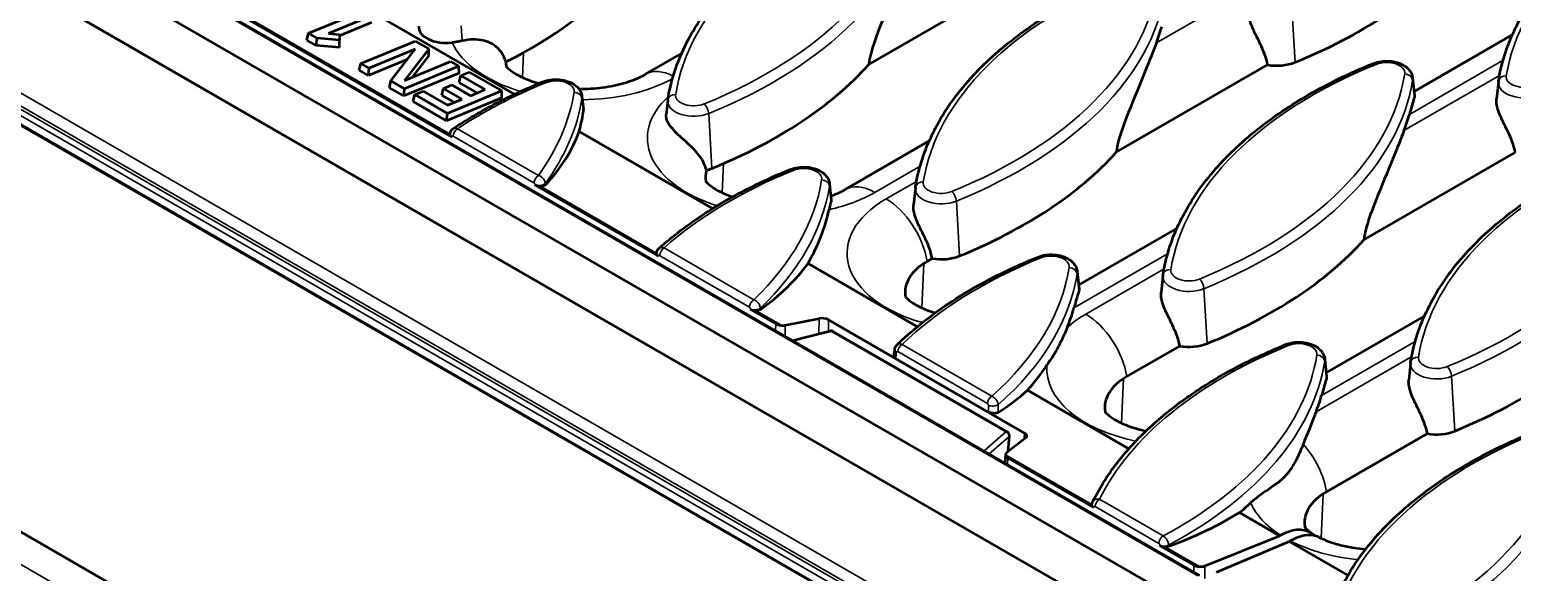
# Model space of a CAD drawing. Header units: millimetres. Extents: x 0 to 4362, y -130 to 2100.
# Drawn here: x 317.4 to 504.9, y 645.5 to 714.2 of the extents above; entities that cross this region are included whole.
import ezdxf

# ---------------------------------------------------------------- set-up
doc = ezdxf.new("R2010")
doc.units = ezdxf.units.MM
doc.header["$LTSCALE"] = 5
doc.layers.add('Sichtbar (ISO)', color=7, linetype='Continuous', lineweight=50)
doc.layers.add('Sichtbar schmal (ISO)', color=7, linetype='Continuous', lineweight=35)

msp = doc.modelspace()

# ---------------------------------------------------------------- linework, layer by layer
at = {"layer": 'Sichtbar (ISO)'}
for p, q in [((465.386, 645.121), (111.832, 849.246)), ((107.693, 846.975), (461.246, 642.851)), ((104.968, 824.054), (458.522, 619.93)), ((308.164, 736.745), (370.784, 700.591)), ((370.549, 700.931), (308.751, 736.61)), ((378.701, 706.022), (344.656, 725.678)), ((423.497, 709.763), (442.637, 720.813)), ((352.66, 713.727), (359.538, 716.564)), ((360.593, 715.955), (355.156, 713.713)), ((360.616, 715.078), (356.554, 713.403)), ((352.437, 712.872), (352.66, 713.727)), ((353.616, 712.191), (352.437, 712.872)), ((353.751, 713.098), (352.66, 713.727)), ((353.616, 712.191), (353.751, 713.098)), ((356.56, 712.859), (353.751, 713.098)), ((355.156, 713.713), (356.552, 713.594)), ((356.547, 711.942), (356.56, 712.859)), ((356.552, 713.594), (356.56, 712.859)), ((359.26, 709.917), (366.138, 712.753)), ((366.138, 712.753), (367.852, 711.764)), ((492.473, 706.348), (504.891, 713.517)), ((356.547, 711.942), (353.616, 712.191)), ((366.127, 711.705), (360.315, 709.308)), ((363.079, 707.712), (366.127, 711.705)), ((367.852, 711.764), (364.803, 707.771)), ((367.852, 710.9), (365.766, 708.168)), ((367.852, 710.9), (367.852, 711.764)), ((395.265, 708.546), (399.835, 711.184)), ((359.037, 709.062), (359.26, 709.917)), ((360.215, 708.381), (359.037, 709.062)), ((360.315, 709.308), (359.26, 709.917)), ((365.14, 710.412), (360.215, 708.381)), ((360.215, 708.381), (360.315, 709.308)), ((371.671, 709.559), (364.793, 706.723)), ((364.803, 707.771), (370.616, 710.168)), ((370.616, 710.168), (371.671, 709.559)), ((371.694, 708.682), (371.671, 709.559)), ((454.812, 698.682), (473.951, 709.732)), ((362.878, 706.844), (363.079, 707.712)), ((364.793, 706.723), (363.079, 707.712)), ((371.694, 708.682), (364.694, 705.796)), ((369.719, 706.765), (370.763, 707.196)), ((370.763, 707.196), (373.12, 705.835)), ((371.706, 707.521), (371.929, 708.376)), ((373.998, 706.197), (371.706, 707.521)), ((371.929, 708.376), (372.973, 708.807)), ((374.993, 706.607), (371.929, 708.376)), ((372.973, 708.807), (377.092, 706.429)), ((492.286, 708.087), (492.528, 705.836)), ((503.14, 707.582), (502.91, 705.437)), ((364.694, 705.796), (362.878, 706.844)), ((364.694, 705.796), (364.793, 706.723)), ((365.872, 705.115), (366.095, 705.971)), ((370.115, 702.666), (365.872, 705.115)), ((366.095, 705.971), (367.14, 706.401)), ((370.214, 703.593), (366.095, 705.971)), ((367.14, 706.401), (370.204, 704.632)), ((369.496, 705.91), (369.719, 706.765)), ((371.082, 704.994), (369.496, 705.91)), ((372.076, 705.404), (369.719, 706.765)), ((377.115, 705.552), (370.115, 702.666)), ((370.204, 704.632), (372.076, 705.404)), ((377.092, 706.429), (370.214, 703.593)), ((373.12, 705.835), (374.993, 706.607)), ((377.115, 705.552), (377.092, 706.429)), ((387.23, 705.755), (387.412, 704.057)), ((398.084, 705.249), (397.89, 703.44)), ((370.115, 702.666), (370.214, 703.593)), ((370.55, 700.947), (370.56, 701.026)), ((403.76, 691.554), (386.875, 701.303)), ((420.519, 693.966), (431.15, 700.103)), ((486.127, 687.601), (505.266, 698.651)), ((381.311, 694.513), (396.901, 685.513)), ((396.666, 685.852), (381.9, 694.377)), ((418.545, 694.674), (418.761, 692.663)), ((429.399, 694.168), (429.169, 692.023)), ((450.046, 681.853), (462.464, 689.022)), ((396.668, 685.867), (396.676, 685.943)), ((429.65, 676.607), (415.823, 684.59)), ((430.891, 684.872), (431.525, 685.238)), ((449.86, 683.593), (450.101, 681.341)), ((460.714, 683.087), (460.483, 680.942)), ((408.549, 678.787), (411.737, 676.947)), ((412.382, 676.779), (409.138, 678.652)), ((412.942, 676.796), (417.213, 677.643)), ((443.201, 663.153), (418.417, 677.462)), ((481.361, 670.772), (493.779, 677.941)), ((413.859, 674.87), (418.648, 676.06)), ((441.042, 663.293), (419.019, 676.008)), ((450.64, 573.041), (276.692, 673.47)), ((456.145, 670.291), (462.84, 674.157)), ((438.653, 665.81), (426.903, 672.594)), ((481.174, 672.511), (481.416, 670.26)), ((492.028, 672.006), (491.798, 669.861)), ((456.403, 661.161), (443.596, 668.555)), ((443.367, 662.543), (440.942, 660.63)), ((441.122, 660.772), (441.29, 662.819)), ((481.399, 655.711), (494.155, 663.075)), ((440.813, 660.416), (440.729, 659.357)), ((451.728, 654.062), (440.815, 660.363)), ((441.105, 659.991), (451.962, 653.723)), ((451.729, 654.076), (451.737, 654.149)), ((475.463, 650.157), (470.399, 653.081)), ((460.326, 648.894), (464.606, 646.423)), ((466.018, 646.332), (475.463, 650.157)), ((476.729, 649.426), (467.425, 645.52)), ((475.463, 650.157), (475.587, 650.229)), ((476.853, 649.498), (476.729, 649.426)), ((484.109, 645.165), (476.729, 649.426)), ((465.251, 646.255), (460.914, 648.759))]:
    msp.add_line(p, q, dxfattribs=at)
for centre, start, end in [((418.769, 675.575), 60, 103.95519), ((440.792, 662.86), 355.30307, 60)]:
    msp.add_arc(centre, 0.5, start, end, dxfattribs=at)
for centre, major_axis, ratio, start_param, end_param in [((440.787, 740.051), (-63.568, 0), 0.5773503, 2.1848933, 2.6638716), ((335.731, 737.718), (-63.568, 0), 0.5773503, 2.2898474, 2.6638716), ((370.056, 714.509), (-3.475, 0), 0.5773503, 6.221282, 8.0755879), ((398.361, 720.455), (63.043, 0), 0.5773503, 6.0631154, 6.1203042), ((387.101, 710.154), (-9.5, 0), 0.5773503, 0.0093114, 0.1129241), ((367.046, 726.637), (-63.568, 0), 0.5773503, 2.1848933, 2.6638716), ((475.111, 711.943), (-4, 0), 0.5773503, 1.2765781, 2.1848933), ((324.619, 707.041), (63.043, 0), 0.5773503, 6.1248903, 6.1926871), ((383.944, 703.933), (3.475, 0), 0.5773503, 6.1926871, 6.3450887), ((429.675, 709.374), (63.043, 0), 0.5773503, 6.0631154, 6.1203042), ((325.173, 711.584), (62.499, -6.804), 0.4904698, 5.9283179, 6.1680368), ((398.361, 715.556), (-63.568, 0), 0.5773503, 2.1848933, 2.6638716), ((412.355, 695.574), (-9.5, 0), 0.5773503, 6.1298818, 6.3961094), ((401.37, 698.529), (-4, 0), 0.5773503, 1.9812733, 2.1848933), ((355.934, 695.96), (63.043, 0), 0.5773503, 5.9654938, 6.1578912), ((429.675, 704.475), (-63.568, 0), 0.5773503, 2.1848933, 2.6638716), ((356.488, 699.504), (62.606, -6.816), 0.4904698, 5.7823889, 6.0076103), ((437.609, 680.993), (-9.5, 0), 0.5773503, 5.4977871, 6.3961094), ((432.685, 687.448), (-4, 0), 0.5773503, 1.2765781, 2.1848933), ((387.249, 684.879), (63.043, 0), 0.5773503, 6.0504227, 6.1203109), ((417.712, 677.174), (-0.998, 0.113), 0.4883364, 3.9838108, 5.2907054), ((412.444, 677.356), (-1, 0), 0.5785655, 0.7858838, 1.5080999), ((412.443, 677.265), (-0.998, 0.113), 0.4883364, 1.5644343, 2.1491128), ((460.99, 693.394), (-63.568, 0), 0.5773503, 2.1848933, 2.6638716), ((9699.168, -5458.999), (-5691.243, 11917.559), 0.6260807, 0.7646987, 0.7647749), ((464, 676.367), (-4, 0), 0.5773503, 1.2765781, 2.1848933), ((387.249, 684.879), (63.043, 0), 0.5773503, 5.8181167, 5.9133303), ((462.863, 666.413), (-9.5, 0), 0.5773503, 5.4977871, 6.3961094), ((387.804, 687.423), (62.713, -6.827), 0.4904698, 5.7435553, 5.8595348), ((418.564, 673.798), (63.043, 0), 0.5773503, 6.0631154, 6.1203042), ((442.501, 662.862), (-0.994, 0.113), 0.4918429, 2.6812105, 3.9881051), ((495.314, 665.286), (-4, 0), 0.5773503, 1.2765781, 2.1848933), ((441.808, 660.311), (-0.994, 0.113), 0.4918429, 5.8228031, 6.4074816), ((441.815, 660.399), (-1.002, 0), 0.5761372, 0.0615695, 0.7837856), ((488.117, 651.833), (-9.5, 0), 0.5773503, 5.4977871, 6.3961094), ((419.12, 675.343), (62.82, -6.839), 0.4904698, 5.5035299, 5.7186676), ((418.564, 673.798), (-63.043, 0), 0.5773503, 2.5360814, 2.5763681), ((465.312, 646.833), (-1, 0), 0.5789338, 0.7867677, 1.5089838), ((465.312, 646.741), (-0.998, 0.113), 0.4877758, 1.5642415, 2.4100827)]:
    msp.add_ellipse(centre, major_axis=major_axis, ratio=ratio, start_param=start_param, end_param=end_param, dxfattribs=at)
for points, knots in [([(503.151, 707.669), (503.49, 709.82), (504.151, 711.949), (506.088, 716.091), (507.364, 718.104), (510.48, 721.956), (512.321, 723.796), (516.508, 727.253), (518.855, 728.871), (523.984, 731.844), (526.767, 733.199), (529.726, 734.403)], [5.58828531, 5.58828531, 5.58828531, 5.58828531, 5.76152555, 5.76152555, 5.9347658, 5.9347658, 6.10800604, 6.10800604, 6.28124629, 6.28124629, 6.45448653, 6.45448653, 6.45448653, 6.45448653]), ([(398.096, 705.336), (398.434, 707.487), (399.095, 709.616), (401.032, 713.758), (402.308, 715.771), (405.424, 719.623), (407.265, 721.463), (411.452, 724.92), (413.799, 726.538), (418.928, 729.511), (421.711, 730.866), (424.67, 732.07)], [5.58828531, 5.58828531, 5.58828531, 5.58828531, 5.76152555, 5.76152555, 5.9347658, 5.9347658, 6.10800604, 6.10800604, 6.28124629, 6.28124629, 6.45448653, 6.45448653, 6.45448653, 6.45448653]), ([(428.569, 723.59), (428.165, 722.549), (427.672, 721.293), (426.459, 718.303), (425.71, 716.532), (424.566, 713.63), (424.024, 712.232), (423.628, 710.604), (423.555, 710.245), (423.507, 709.853), (423.502, 709.808), (423.497, 709.763)], [5.0571531, 5.0571531, 5.0571531, 5.0571531, 5.5983494, 5.5983494, 6.239433, 6.239433, 6.6427143, 6.6427143, 6.7428645, 6.7428645, 6.7559465, 6.7559465, 6.7559465, 6.7559465]), ([(429.41, 694.255), (429.748, 696.406), (430.41, 698.535), (432.347, 702.677), (433.622, 704.69), (436.739, 708.542), (438.58, 710.382), (442.767, 713.839), (445.114, 715.457), (450.243, 718.43), (453.025, 719.785), (455.985, 720.989)], [5.58828531, 5.58828531, 5.58828531, 5.58828531, 5.76152555, 5.76152555, 5.9347658, 5.9347658, 6.10800604, 6.10800604, 6.28124629, 6.28124629, 6.45448653, 6.45448653, 6.45448653, 6.45448653]), ([(473.951, 709.732), (473.874, 710.192), (473.737, 710.661), (473.246, 711.958), (472.807, 712.791), (472.271, 713.902), (472.114, 714.24), (471.847, 714.906), (471.738, 715.236), (471.612, 715.789), (471.576, 716.062), (471.584, 716.387), (471.588, 716.453), (471.595, 716.518)], [2.82851537, 2.82851537, 2.82851537, 2.82851537, 2.9796104, 2.9796104, 3.24690309, 3.24690309, 3.34987153, 3.34987153, 3.45283997, 3.45283997, 3.54324006, 3.54324006, 3.56691242, 3.56691242, 3.56691242, 3.56691242]), ([(372.064, 712.765), (371.903, 712.729), (371.733, 712.695), (371.32, 712.622), (371.074, 712.585), (370.819, 712.551)], [-0.13749433, -0.13749433, -0.13749433, -0.13749433, -0.0781715, -0.0781715, 0, 0, 0, 0]), ([(377.602, 710.103), (377.463, 710.634), (377.235, 711.088), (376.637, 711.849), (376.269, 712.153), (375.181, 712.76), (374.376, 712.945), (373.038, 712.934), (372.556, 712.876), (372.064, 712.765)], [-1.08731074, -1.08731074, -1.08731074, -1.08731074, -0.87788924, -0.87788924, -0.66845422, -0.66845422, -0.32485193, -0.32485193, -0.14289778, -0.14289778, -0.14289778, -0.14289778]), ([(459.883, 712.509), (459.48, 711.468), (458.987, 710.212), (457.774, 707.222), (457.025, 705.451), (455.88, 702.549), (455.339, 701.151), (454.943, 699.523), (454.87, 699.164), (454.822, 698.772), (454.817, 698.727), (454.812, 698.682)], [5.0571531, 5.0571531, 5.0571531, 5.0571531, 5.5983494, 5.5983494, 6.239433, 6.239433, 6.6427143, 6.6427143, 6.7428645, 6.7428645, 6.7559465, 6.7559465, 6.7559465, 6.7559465]), ([(377.612, 709.604), (377.612, 709.604), (377.614, 709.601), (377.642, 709.558), (377.772, 709.385), (378.312, 708.937), (378.681, 708.68), (379.662, 708.151), (380.283, 707.879), (381.25, 707.552), (381.518, 707.469), (381.797, 707.392)], [1.11757545, 1.11757545, 1.11757545, 1.11757545, 1.15137676, 1.15137676, 1.39310439, 1.39310439, 1.60480748, 1.60480748, 1.82679322, 1.82679322, 1.9070691, 1.9070691, 1.9070691, 1.9070691]), ([(460.725, 683.174), (461.063, 685.325), (461.724, 687.454), (463.662, 691.596), (464.937, 693.609), (468.054, 697.461), (469.894, 699.301), (474.082, 702.758), (476.429, 704.376), (481.558, 707.349), (484.34, 708.704), (487.3, 709.908)], [5.58828531, 5.58828531, 5.58828531, 5.58828531, 5.76152555, 5.76152555, 5.9347658, 5.9347658, 6.10800604, 6.10800604, 6.28124629, 6.28124629, 6.45448653, 6.45448653, 6.45448653, 6.45448653]), ([(487.3, 709.908), (487.619, 710.038), (487.961, 710.126), (488.66, 710.226), (489.017, 710.237), (489.719, 710.185), (490.065, 710.121), (490.724, 709.915), (491.038, 709.772), (491.586, 709.396), (491.827, 709.168), (492.143, 708.663), (492.242, 708.411), (492.282, 708.125), (492.284, 708.106), (492.286, 708.087)], [0.1713012, 0.1713012, 0.1713012, 0.1713012, 0.5447081, 0.5447081, 0.9139605, 0.9139605, 1.2818418, 1.2818418, 1.6552499, 1.6552499, 2.0093361, 2.0093361, 2.2758247, 2.2758247, 2.2942911, 2.2942911, 2.2942911, 2.2942911]), ([(370.952, 701.675), (371.62, 702.12), (372.307, 702.556), (373.715, 703.407), (374.437, 703.823), (375.913, 704.633), (376.668, 705.027), (378.209, 705.794), (378.996, 706.166), (380.598, 706.888), (381.414, 707.238), (382.244, 707.576)], [6.21159426, 6.21159426, 6.21159426, 6.21159426, 6.26017271, 6.26017271, 6.30875117, 6.30875117, 6.35732962, 6.35732962, 6.40590807, 6.40590807, 6.45448653, 6.45448653, 6.45448653, 6.45448653]), ([(382.244, 707.576), (382.563, 707.705), (382.905, 707.794), (383.604, 707.893), (383.961, 707.904), (384.663, 707.852), (385.009, 707.788), (385.668, 707.582), (385.982, 707.439), (386.53, 707.064), (386.771, 706.835), (387.087, 706.33), (387.186, 706.078), (387.226, 705.792), (387.228, 705.773), (387.23, 705.755)], [0.1713012, 0.1713012, 0.1713012, 0.1713012, 0.5447081, 0.5447081, 0.9139605, 0.9139605, 1.2818418, 1.2818418, 1.6552499, 1.6552499, 2.0093361, 2.0093361, 2.2758247, 2.2758247, 2.2942911, 2.2942911, 2.2942911, 2.2942911]), ([(386.843, 706.703), (387.841, 706.691), (388.844, 706.749), (390.821, 707.003), (391.789, 707.208), (393.475, 707.706), (394.2, 707.995), (394.959, 708.376), (395.118, 708.461), (395.265, 708.546)], [2.33556739, 2.33556739, 2.33556739, 2.33556739, 2.57486042, 2.57486042, 2.82928876, 2.82928876, 3.07157437, 3.07157437, 3.14159265, 3.14159265, 3.14159265, 3.14159265]), ([(503.14, 707.582), (503.141, 707.588), (503.141, 707.594), (503.143, 707.605), (503.143, 707.611), (503.145, 707.623), (503.146, 707.628), (503.147, 707.64), (503.148, 707.646), (503.15, 707.657), (503.151, 707.663), (503.151, 707.669)], [5.559690499, 5.559690499, 5.559690499, 5.559690499, 5.565409461, 5.565409461, 5.571128423, 5.571128423, 5.576847385, 5.576847385, 5.582566347, 5.582566347, 5.588285309, 5.588285309, 5.588285309, 5.588285309]), ([(398.084, 705.249), (398.085, 705.255), (398.085, 705.261), (398.087, 705.273), (398.087, 705.278), (398.089, 705.29), (398.09, 705.296), (398.091, 705.307), (398.092, 705.313), (398.094, 705.324), (398.095, 705.33), (398.096, 705.336)], [5.559690499, 5.559690499, 5.559690499, 5.559690499, 5.565409461, 5.565409461, 5.571128423, 5.571128423, 5.576847385, 5.576847385, 5.582566347, 5.582566347, 5.588285309, 5.588285309, 5.588285309, 5.588285309]), ([(492.506, 705.653), (492.369, 705.196), (492.204, 704.601), (491.98, 703.809), (491.933, 703.644), (491.884, 703.471)], [1.09829535, 1.09829535, 1.09829535, 1.09829535, 1.45268918, 1.45268918, 1.54121651, 1.54121651, 1.54121651, 1.54121651]), ([(492.527, 705.836), (492.53, 705.817), (492.53, 705.797), (492.527, 705.737), (492.519, 705.696), (492.506, 705.653)], [3.52470314, 3.52470314, 3.52470314, 3.52470314, 3.543240058, 3.543240058, 3.576592277, 3.576592277, 3.576592277, 3.576592277]), ([(505.266, 698.651), (505.189, 699.111), (505.052, 699.579), (504.561, 700.877), (504.121, 701.71), (503.586, 702.821), (503.429, 703.159), (503.162, 703.825), (503.053, 704.155), (502.927, 704.708), (502.891, 704.981), (502.898, 705.306), (502.903, 705.372), (502.91, 705.437)], [2.82851537, 2.82851537, 2.82851537, 2.82851537, 2.9796104, 2.9796104, 3.24690309, 3.24690309, 3.34987153, 3.34987153, 3.45283997, 3.45283997, 3.54324006, 3.54324006, 3.56691242, 3.56691242, 3.56691242, 3.56691242]), ([(402.966, 696.411), (402.789, 697.121), (402.455, 697.733), (401.585, 698.889), (401.043, 699.417), (400.064, 700.31), (399.674, 700.65), (398.98, 701.308), (398.673, 701.627), (398.19, 702.265), (398.021, 702.574), (397.887, 703.071), (397.87, 703.258), (397.89, 703.44)], [-1.11699826, -1.11699826, -1.11699826, -1.11699826, -0.91705981, -0.91705981, -0.70556296, -0.70556296, -0.55743003, -0.55743003, -0.41402459, -0.41402459, -0.274509, -0.274509, -0.18628352, -0.18628352, -0.18628352, -0.18628352]), ([(370.56, 701.026), (370.565, 701.066), (370.572, 701.107), (370.594, 701.193), (370.609, 701.238), (370.648, 701.329), (370.672, 701.375), (370.732, 701.467), (370.767, 701.513), (370.851, 701.599), (370.899, 701.639), (370.952, 701.675)], [0, 0, 0, 0, 0.002622025, 0.002622025, 0.00524405, 0.00524405, 0.007866075, 0.007866075, 0.0104881, 0.0104881, 0.013110125, 0.013110125, 0.013110125, 0.013110125]), ([(491.198, 701.428), (490.795, 700.387), (490.302, 699.131), (489.088, 696.141), (488.34, 694.37), (487.195, 691.468), (486.653, 690.07), (486.258, 688.442), (486.185, 688.083), (486.136, 687.691), (486.131, 687.646), (486.127, 687.601)], [5.0571531, 5.0571531, 5.0571531, 5.0571531, 5.5983494, 5.5983494, 6.239433, 6.239433, 6.6427143, 6.6427143, 6.7428645, 6.7428645, 6.7559465, 6.7559465, 6.7559465, 6.7559465]), ([(370.784, 700.591), (370.71, 700.634), (370.651, 700.685), (370.57, 700.796), (370.549, 700.855), (370.549, 700.921), (370.549, 700.926), (370.549, 700.931)], [0, 0, 0, 0, 0.031400977, 0.031400977, 0.062636773, 0.062636773, 0.065288298, 0.065288298, 0.065288298, 0.065288298]), ([(492.04, 672.093), (492.378, 674.244), (493.039, 676.373), (494.976, 680.515), (496.252, 682.528), (499.368, 686.38), (501.209, 688.22), (505.397, 691.677), (507.743, 693.295), (512.872, 696.268), (515.655, 697.623), (518.614, 698.827)], [5.58828531, 5.58828531, 5.58828531, 5.58828531, 5.76152555, 5.76152555, 5.9347658, 5.9347658, 6.10800604, 6.10800604, 6.28124629, 6.28124629, 6.45448653, 6.45448653, 6.45448653, 6.45448653]), ([(396.971, 686.52), (397.848, 687.304), (398.777, 688.067), (400.729, 689.547), (401.753, 690.265), (403.89, 691.652), (405.003, 692.321), (407.313, 693.606), (408.509, 694.223), (410.979, 695.401), (412.251, 695.962), (413.558, 696.495)], [6.07189106, 6.07189106, 6.07189106, 6.07189106, 6.14841016, 6.14841016, 6.22492925, 6.22492925, 6.30144834, 6.30144834, 6.37796744, 6.37796744, 6.45448653, 6.45448653, 6.45448653, 6.45448653]), ([(413.558, 696.495), (413.878, 696.624), (414.219, 696.713), (414.919, 696.812), (415.275, 696.823), (415.978, 696.771), (416.324, 696.707), (416.983, 696.501), (417.297, 696.358), (417.845, 695.983), (418.085, 695.754), (418.401, 695.249), (418.501, 694.997), (418.54, 694.711), (418.543, 694.692), (418.545, 694.674)], [0.1713012, 0.1713012, 0.1713012, 0.1713012, 0.5447081, 0.5447081, 0.9139605, 0.9139605, 1.2818418, 1.2818418, 1.6552499, 1.6552499, 2.0093361, 2.0093361, 2.2758247, 2.2758247, 2.2942911, 2.2942911, 2.2942911, 2.2942911]), ([(381.9, 694.377), (381.894, 694.377), (381.888, 694.377), (381.779, 694.377), (381.676, 694.388), (381.529, 694.422), (381.482, 694.437), (381.392, 694.471), (381.35, 694.491), (381.311, 694.513)], [0.091670671, 0.091670671, 0.091670671, 0.091670671, 0.093483047, 0.093483047, 0.124618468, 0.124618468, 0.140804686, 0.140804686, 0.157014805, 0.157014805, 0.157014805, 0.157014805]), ([(382.618, 694.553), (382.577, 694.51), (382.519, 694.473), (382.371, 694.414), (382.283, 694.393), (382.096, 694.371), (381.999, 694.37), (381.9, 694.377)], [0, 0, 0, 0, 0.031042961, 0.031042961, 0.062401319, 0.062401319, 0.092047094, 0.092047094, 0.092047094, 0.092047094]), ([(402.866, 695.024), (402.866, 695.024), (402.872, 695.013), (402.938, 694.923), (403.097, 694.735), (403.678, 694.276), (404.074, 694.014), (405.061, 693.507), (405.642, 693.26), (406.298, 693.041)], [1.11757545, 1.11757545, 1.11757545, 1.11757545, 1.18417356, 1.18417356, 1.41630529, 1.41630529, 1.6283037, 1.6283037, 1.83214342, 1.83214342, 1.83214342, 1.83214342]), ([(418.709, 693.144), (418.853, 693.195), (418.993, 693.248), (419.307, 693.373), (419.479, 693.446), (419.805, 693.593), (419.96, 693.667), (420.253, 693.817), (420.39, 693.892), (420.519, 693.966)], [2.91155725, 2.91155725, 2.91155725, 2.91155725, 2.95790758, 2.95790758, 3.01913594, 3.01913594, 3.08036429, 3.08036429, 3.14159265, 3.14159265, 3.14159265, 3.14159265]), ([(429.399, 694.168), (429.399, 694.174), (429.4, 694.18), (429.401, 694.192), (429.402, 694.197), (429.404, 694.209), (429.404, 694.215), (429.406, 694.226), (429.407, 694.232), (429.409, 694.243), (429.409, 694.249), (429.41, 694.255)], [5.559690499, 5.559690499, 5.559690499, 5.559690499, 5.565409461, 5.565409461, 5.571128423, 5.571128423, 5.576847385, 5.576847385, 5.582566347, 5.582566347, 5.588285309, 5.588285309, 5.588285309, 5.588285309]), ([(431.525, 685.238), (431.447, 685.697), (431.31, 686.166), (430.82, 687.463), (430.38, 688.296), (429.845, 689.407), (429.688, 689.745), (429.42, 690.412), (429.311, 690.741), (429.186, 691.294), (429.15, 691.568), (429.157, 691.892), (429.162, 691.958), (429.169, 692.023)], [2.82851537, 2.82851537, 2.82851537, 2.82851537, 2.9796104, 2.9796104, 3.24690309, 3.24690309, 3.34987153, 3.34987153, 3.45283997, 3.45283997, 3.54324006, 3.54324006, 3.56691242, 3.56691242, 3.56691242, 3.56691242]), ([(396.676, 685.943), (396.68, 685.978), (396.686, 686.014), (396.704, 686.088), (396.715, 686.127), (396.744, 686.206), (396.763, 686.246), (396.807, 686.327), (396.833, 686.367), (396.895, 686.446), (396.931, 686.485), (396.971, 686.52)], [0, 0, 0, 0, 0.002260694, 0.002260694, 0.004521389, 0.004521389, 0.006782083, 0.006782083, 0.009042777, 0.009042777, 0.011303471, 0.011303471, 0.011303471, 0.011303471]), ([(396.901, 685.513), (396.827, 685.555), (396.768, 685.606), (396.688, 685.717), (396.667, 685.777), (396.666, 685.842), (396.666, 685.847), (396.666, 685.852)], [0, 0, 0, 0, 0.031374626, 0.031374626, 0.062600553, 0.062600553, 0.065269416, 0.065269416, 0.065269416, 0.065269416]), ([(427.045, 674.286), (427.954, 675.166), (428.924, 676.024), (430.983, 677.685), (432.072, 678.49), (434.358, 680.042), (435.557, 680.789), (438.055, 682.222), (439.355, 682.907), (442.047, 684.211), (443.439, 684.83), (444.873, 685.413)], [6.03480183, 6.03480183, 6.03480183, 6.03480183, 6.11873877, 6.11873877, 6.20267571, 6.20267571, 6.28661265, 6.28661265, 6.37054959, 6.37054959, 6.45448653, 6.45448653, 6.45448653, 6.45448653]), ([(444.873, 685.413), (445.192, 685.543), (445.534, 685.632), (446.233, 685.731), (446.59, 685.742), (447.293, 685.69), (447.638, 685.626), (448.298, 685.42), (448.611, 685.277), (449.16, 684.902), (449.4, 684.673), (449.716, 684.168), (449.815, 683.916), (449.855, 683.63), (449.857, 683.611), (449.86, 683.593)], [0.1713012, 0.1713012, 0.1713012, 0.1713012, 0.5447081, 0.5447081, 0.9139605, 0.9139605, 1.2818418, 1.2818418, 1.6552499, 1.6552499, 2.0093361, 2.0093361, 2.2758247, 2.2758247, 2.2942911, 2.2942911, 2.2942911, 2.2942911]), ([(460.714, 683.087), (460.714, 683.093), (460.715, 683.099), (460.716, 683.111), (460.717, 683.116), (460.718, 683.128), (460.719, 683.134), (460.721, 683.145), (460.722, 683.151), (460.723, 683.162), (460.724, 683.168), (460.725, 683.174)], [5.559690499, 5.559690499, 5.559690499, 5.559690499, 5.565409461, 5.565409461, 5.571128423, 5.571128423, 5.576847385, 5.576847385, 5.582566347, 5.582566347, 5.588285309, 5.588285309, 5.588285309, 5.588285309]), ([(450.08, 681.158), (450.063, 681.103), (450.046, 681.045), (449.88, 680.478), (449.697, 679.816), (449.476, 679.041)], [3.88143532, 3.88143532, 3.88143532, 3.88143532, 3.9265985, 3.9265985, 4.32114627, 4.32114627, 4.32114627, 4.32114627]), ([(450.101, 681.341), (450.103, 681.322), (450.104, 681.302), (450.1, 681.242), (450.093, 681.201), (450.08, 681.158)], [3.52470314, 3.52470314, 3.52470314, 3.52470314, 3.543240058, 3.543240058, 3.576592277, 3.576592277, 3.576592277, 3.576592277]), ([(462.84, 674.157), (462.762, 674.616), (462.625, 675.085), (462.135, 676.382), (461.695, 677.215), (461.16, 678.326), (461.003, 678.664), (460.735, 679.331), (460.626, 679.66), (460.5, 680.213), (460.465, 680.487), (460.472, 680.811), (460.476, 680.877), (460.483, 680.942)], [2.82851537, 2.82851537, 2.82851537, 2.82851537, 2.9796104, 2.9796104, 3.24690309, 3.24690309, 3.34987153, 3.34987153, 3.45283997, 3.45283997, 3.54324006, 3.54324006, 3.56691242, 3.56691242, 3.56691242, 3.56691242]), ([(428.12, 680.443), (428.12, 680.443), (428.125, 680.435), (428.18, 680.357), (428.332, 680.172), (428.903, 679.716), (429.292, 679.456), (430.313, 678.924), (430.955, 678.653), (431.757, 678.394), (431.831, 678.371), (431.906, 678.348)], [1.11757545, 1.11757545, 1.11757545, 1.11757545, 1.17634609, 1.17634609, 1.41053388, 1.41053388, 1.62243004, 1.62243004, 1.84571555, 1.84571555, 1.86809484, 1.86809484, 1.86809484, 1.86809484]), ([(409.138, 678.652), (409.093, 678.651), (409.049, 678.653), (408.919, 678.663), (408.836, 678.678), (408.681, 678.723), (408.61, 678.752), (408.549, 678.787)], [0.08002972, 0.08002972, 0.08002972, 0.08002972, 0.093443914, 0.093443914, 0.119365969, 0.119365969, 0.145338122, 0.145338122, 0.145338122, 0.145338122]), ([(409.802, 678.782), (409.747, 678.743), (409.676, 678.712), (409.508, 678.666), (409.413, 678.652), (409.254, 678.646), (409.196, 678.647), (409.138, 678.652)], [0, 0, 0, 0, 0.031199824, 0.031199824, 0.062713101, 0.062713101, 0.080415927, 0.080415927, 0.080415927, 0.080415927]), ([(448.592, 676.483), (448.373, 675.949), (448.133, 675.4), (447.611, 674.329), (447.348, 673.838), (446.729, 672.782), (446.388, 672.256), (446.029, 671.722)], [-0.84283249, -0.84283249, -0.84283249, -0.84283249, -0.55864885, -0.55864885, -0.29769365, -0.29769365, 0, 0, 0, 0]), ([(426.777, 673.747), (426.782, 673.779), (426.788, 673.813), (426.805, 673.883), (426.816, 673.919), (426.843, 673.992), (426.86, 674.029), (426.9, 674.104), (426.924, 674.142), (426.979, 674.215), (427.01, 674.251), (427.045, 674.286)], [0, 0, 0, 0, 0.002144785, 0.002144785, 0.004289569, 0.004289569, 0.006434354, 0.006434354, 0.008579138, 0.008579138, 0.010723923, 0.010723923, 0.010723923, 0.010723923]), ([(451.826, 654.458), (452.624, 656.073), (453.61, 657.651), (455.932, 660.705), (457.269, 662.181), (460.267, 665.008), (461.927, 666.358), (465.541, 668.911), (467.495, 670.114), (471.659, 672.353), (473.869, 673.389), (476.188, 674.332)], [5.77574226, 5.77574226, 5.77574226, 5.77574226, 5.91149111, 5.91149111, 6.04723997, 6.04723997, 6.18298882, 6.18298882, 6.31873768, 6.31873768, 6.45448653, 6.45448653, 6.45448653, 6.45448653]), ([(476.188, 674.332), (476.507, 674.462), (476.849, 674.551), (477.548, 674.65), (477.905, 674.661), (478.608, 674.609), (478.953, 674.545), (479.612, 674.339), (479.926, 674.196), (480.475, 673.82), (480.715, 673.592), (481.031, 673.087), (481.13, 672.835), (481.17, 672.549), (481.172, 672.53), (481.174, 672.511)], [0.1713012, 0.1713012, 0.1713012, 0.1713012, 0.5447081, 0.5447081, 0.9139605, 0.9139605, 1.2818418, 1.2818418, 1.6552499, 1.6552499, 2.0093361, 2.0093361, 2.2758247, 2.2758247, 2.2942911, 2.2942911, 2.2942911, 2.2942911]), ([(426.903, 672.594), (426.829, 672.637), (426.77, 672.685), (426.689, 672.787), (426.667, 672.84), (426.666, 672.902), (426.666, 672.912), (426.667, 672.922)], [0, 0, 0, 0, 0.031365408, 0.031365408, 0.062827419, 0.062827419, 0.069074931, 0.069074931, 0.069074931, 0.069074931]), ([(492.028, 672.006), (492.029, 672.012), (492.03, 672.018), (492.031, 672.029), (492.032, 672.035), (492.033, 672.047), (492.034, 672.053), (492.035, 672.064), (492.036, 672.07), (492.038, 672.081), (492.039, 672.087), (492.04, 672.093)], [5.559690499, 5.559690499, 5.559690499, 5.559690499, 5.565409461, 5.565409461, 5.571128423, 5.571128423, 5.576847385, 5.576847385, 5.582566347, 5.582566347, 5.588285309, 5.588285309, 5.588285309, 5.588285309]), ([(481.395, 670.077), (481.257, 669.62), (481.092, 669.025), (480.868, 668.233), (480.821, 668.068), (480.772, 667.896)], [1.09829535, 1.09829535, 1.09829535, 1.09829535, 1.45268918, 1.45268918, 1.54121651, 1.54121651, 1.54121651, 1.54121651]), ([(481.416, 670.26), (481.418, 670.241), (481.418, 670.221), (481.415, 670.161), (481.408, 670.12), (481.395, 670.077)], [3.52470314, 3.52470314, 3.52470314, 3.52470314, 3.543240058, 3.543240058, 3.576592277, 3.576592277, 3.576592277, 3.576592277]), ([(494.155, 663.075), (494.077, 663.535), (493.94, 664.004), (493.449, 665.301), (493.01, 666.134), (492.475, 667.245), (492.317, 667.583), (492.05, 668.25), (491.941, 668.579), (491.815, 669.132), (491.78, 669.405), (491.787, 669.73), (491.791, 669.796), (491.798, 669.861)], [2.82851537, 2.82851537, 2.82851537, 2.82851537, 2.9796104, 2.9796104, 3.24690309, 3.24690309, 3.34987153, 3.34987153, 3.45283997, 3.45283997, 3.54324006, 3.54324006, 3.56691242, 3.56691242, 3.56691242, 3.56691242]), ([(439.885, 665.762), (439.828, 665.724), (439.754, 665.694), (439.582, 665.652), (439.486, 665.641), (439.281, 665.637), (439.176, 665.646), (438.994, 665.679), (438.918, 665.699), (438.775, 665.748), (438.71, 665.777), (438.653, 665.81)], [0, 0, 0, 0, 0.03110565, 0.03110565, 0.06242208, 0.06242208, 0.09397644, 0.09397644, 0.11817038, 0.11817038, 0.14235252, 0.14235252, 0.14235252, 0.14235252]), ([(453.374, 665.863), (453.374, 665.863), (453.381, 665.851), (453.454, 665.752), (453.618, 665.561), (454.209, 665.099), (454.61, 664.837), (455.654, 664.305), (456.308, 664.035), (457.523, 663.653), (458.032, 663.518), (458.566, 663.403)], [1.11757545, 1.11757545, 1.11757545, 1.11757545, 1.19012617, 1.19012617, 1.42078459, 1.42078459, 1.63287472, 1.63287472, 1.8569416, 1.8569416, 2.00033576, 2.00033576, 2.00033576, 2.00033576]), ([(480.086, 665.852), (479.683, 664.811), (479.19, 663.555), (478.574, 662.037), (478.513, 661.886), (478.451, 661.735)], [5.05715306, 5.05715306, 5.05715306, 5.05715306, 5.59834942, 5.59834942, 5.65736038, 5.65736038, 5.65736038, 5.65736038]), ([(481.066, 637.3), (481.472, 639.393), (482.184, 641.461), (484.19, 645.48), (485.483, 647.431), (488.604, 651.165), (490.431, 652.947), (494.565, 656.3), (496.871, 657.87), (501.896, 660.758), (504.615, 662.076), (507.503, 663.251)], [5.60933082, 5.60933082, 5.60933082, 5.60933082, 5.77836196, 5.77836196, 5.9473931, 5.9473931, 6.11642424, 6.11642424, 6.28545539, 6.28545539, 6.45448653, 6.45448653, 6.45448653, 6.45448653]), ([(478.451, 661.735), (478.2, 661.12), (477.937, 660.509), (477.384, 659.398), (477.107, 658.912), (476.501, 658.053), (476.201, 657.711), (475.416, 656.969), (474.93, 656.626), (473.392, 655.578), (472.589, 655.02), (471.802, 654.303)], [-1.1602232, -1.1602232, -1.1602232, -1.1602232, -0.9844559, -0.9844559, -0.8195174, -0.8195174, -0.6621821, -0.6621821, -0.4412502, -0.4412502, 0, 0, 0, 0]), ([(451.737, 654.149), (451.739, 654.168), (451.741, 654.187), (451.748, 654.226), (451.752, 654.246), (451.762, 654.287), (451.768, 654.308), (451.781, 654.35), (451.789, 654.372), (451.806, 654.415), (451.815, 654.437), (451.826, 654.458)], [0, 0, 0, 0, 0.0011274623, 0.0011274623, 0.0022549245, 0.0022549245, 0.0033823868, 0.0033823868, 0.004509849, 0.004509849, 0.0056373113, 0.0056373113, 0.0056373113, 0.0056373113]), ([(451.962, 653.723), (451.888, 653.766), (451.829, 653.816), (451.754, 653.92), (451.734, 653.971), (451.727, 654.036), (451.727, 654.049), (451.728, 654.062)], [0, 0, 0, 0, 0.031343996, 0.031343996, 0.058272781, 0.058272781, 0.065221678, 0.065221678, 0.065221678, 0.065221678]), ([(475.587, 650.229), (475.914, 650.418), (476.274, 650.586), (476.982, 650.826), (477.331, 650.897), (477.949, 650.949), (478.276, 650.935), (478.889, 650.808), (479.177, 650.695), (479.603, 650.448), (479.787, 650.312), (479.957, 650.15)], [1.11264961, 1.11264961, 1.11264961, 1.11264961, 1.25170032, 1.25170032, 1.39075103, 1.39075103, 1.5295863, 1.5295863, 1.66842157, 1.66842157, 1.77294556, 1.77294556, 1.77294556, 1.77294556]), ([(478.627, 651.283), (478.627, 651.283), (478.63, 651.279), (478.65, 651.249), (478.688, 651.197), (478.825, 651.048), (478.925, 650.95), (479.192, 650.726), (479.359, 650.6), (479.561, 650.467)], [1.11757545, 1.11757545, 1.11757545, 1.11757545, 1.15932834, 1.15932834, 1.27387168, 1.27387168, 1.38841502, 1.38841502, 1.50295836, 1.50295836, 1.50295836, 1.50295836]), ([(460.914, 648.759), (460.899, 648.759), (460.884, 648.759), (460.765, 648.761), (460.662, 648.774), (460.477, 648.821), (460.395, 648.854), (460.326, 648.894)], [0.057754209, 0.057754209, 0.057754209, 0.057754209, 0.062297023, 0.062297023, 0.093447119, 0.093447119, 0.123028694, 0.123028694, 0.123028694, 0.123028694]), ([(480.409, 649.978), (480.215, 650.076), (479.993, 650.152), (479.469, 650.247), (479.16, 650.25), (478.568, 650.183), (478.23, 650.105), (477.537, 649.857), (477.18, 649.687), (476.853, 649.498)], [2.80214253, 2.80214253, 2.80214253, 2.80214253, 2.91768612, 2.91768612, 3.05652139, 3.05652139, 3.1955721, 3.1955721, 3.33462281, 3.33462281, 3.33462281, 3.33462281]), ([(480.409, 649.979), (480.775, 649.794), (481.195, 649.611), (482.122, 649.271), (482.629, 649.113), (483.71, 648.838), (484.284, 648.72), (485.36, 648.552), (485.856, 648.493), (486.359, 648.452)], [1.63817024, 1.63817024, 1.63817024, 1.63817024, 1.78956998, 1.78956998, 1.94096972, 1.94096972, 2.09236946, 2.09236946, 2.2150396, 2.2150396, 2.2150396, 2.2150396]), ([(461.436, 648.818), (461.36, 648.79), (461.27, 648.77), (461.089, 648.753), (461.002, 648.752), (460.914, 648.759)], [0, 0, 0, 0, 0.03145817, 0.03145817, 0.058087723, 0.058087723, 0.058087723, 0.058087723])]:
    msp.add_open_spline(points, degree=3, knots=knots, dxfattribs=at)
for points in [[(370.549, 700.931), (370.549, 700.936), (370.55, 700.942), (370.55, 700.947)], [(418.741, 692.47), (418.662, 692.187), (418.575, 691.834), (418.483, 691.411)], [(418.761, 692.663), (418.767, 692.605), (418.761, 692.54), (418.741, 692.47)], [(396.666, 685.852), (396.667, 685.857), (396.667, 685.862), (396.668, 685.867)], [(449.476, 679.041), (449.47, 679.019), (449.464, 678.998), (449.458, 678.977)], [(451.728, 654.062), (451.728, 654.067), (451.728, 654.071), (451.729, 654.076)]]:
    msp.add_open_spline(points, degree=3, dxfattribs=at)
at = {"layer": 'Sichtbar schmal (ISO)'}
for p, q in [((111.582, 849.221), (465.136, 645.097)), ((106.279, 841.194), (459.832, 637.07)), ((459.85, 637.209), (106.297, 841.333)), ((106.279, 827.379), (459.832, 623.255)), ((104.865, 825.338), (458.418, 621.214)), ((458.772, 621.826), (105.218, 825.951)), ((105.572, 826.155), (459.125, 622.031)), ((458.418, 620.158), (104.865, 824.283)), ((471.965, 719.484), (459.883, 712.509)), ((477.416, 710.055), (477.009, 716.992)), ((372.064, 712.765), (371.953, 714.659)), ((379.855, 711.298), (379.708, 708.148)), ((491.884, 703.471), (503.732, 710.312)), ((503.28, 708.403), (491.198, 701.428)), ((492.506, 705.653), (492.279, 707.798)), ((387.405, 703.751), (387.223, 705.465)), ((403.675, 696.641), (403.267, 703.578)), ((381.725, 695.753), (371.502, 701.656)), ((370.937, 700.711), (381.16, 694.808)), ((405.134, 697.253), (404.962, 693.568)), ((424.269, 693.594), (429.991, 696.898)), ((418.741, 692.47), (418.538, 694.384)), ((429.538, 694.99), (425.695, 692.771)), ((434.99, 685.56), (434.582, 692.497)), ((408.972, 680.023), (397.621, 686.576)), ((396.901, 685.513), (396.906, 685.56)), ((397.056, 685.631), (408.407, 679.077)), ((430.478, 684.618), (430.216, 678.987)), ((449.523, 679.014), (461.306, 685.817)), ((450.08, 681.158), (449.852, 683.303)), ((460.853, 683.909), (450.949, 678.19)), ((466.305, 674.479), (465.897, 681.416)), ((417.213, 677.643), (417.193, 675.699)), ((418.403, 675.999), (418.417, 677.462)), ((411.737, 676.947), (411.729, 676.1)), ((412.928, 675.408), (412.942, 676.796)), ((413.978, 674.801), (418.799, 676)), ((418.799, 676), (440.823, 663.284)), ((427.161, 673.446), (438.505, 666.896)), ((439.068, 667.818), (427.724, 674.368)), ((480.772, 667.896), (492.62, 674.736)), ((492.168, 672.828), (480.086, 665.852)), ((481.395, 670.077), (481.167, 672.222)), ((455.732, 670.037), (455.47, 664.407)), ((497.619, 663.398), (497.212, 670.335)), ((450.64, 568.929), (288.347, 662.629)), ((440.823, 663.284), (438.086, 660.883)), ((438.743, 660.503), (441.223, 662.68)), ((441.223, 662.68), (441.063, 660.725)), ((443.201, 663.153), (443.138, 662.363)), ((441.041, 659.177), (441.105, 659.991)), ((460.755, 650.125), (452.696, 654.778)), ((480.986, 655.457), (480.724, 649.827)), ((451.962, 653.723), (451.967, 653.771)), ((452.131, 653.833), (460.19, 649.18)), ((464.606, 646.423), (464.606, 645.571)), ((466.018, 644.756), (466.018, 646.332))]:
    msp.add_line(p, q, dxfattribs=at)
for centre, major_axis, ratio, start_param, end_param in [((565.751, 705.102), (-61.864, 0), 0.5773503, 5.3264859, 6.1926871), ((460.695, 702.769), (-61.864, 0), 0.5773503, 5.3264859, 6.1926871), ((367.046, 733.985), (61.864, 0), 0.5773503, 5.3264859, 6.1926871), ((367.046, 733.24), (62.861, 0), 0.5773503, 5.3264859, 6.1926871), ((492.009, 691.688), (-61.864, 0), 0.5773503, 5.3264859, 6.1926871), ((398.361, 722.904), (61.864, 0), 0.5773503, 5.3264859, 6.1926871), ((398.361, 722.159), (62.861, 0), 0.5773503, 5.3264859, 6.1926871), ((387.101, 715.053), (-16.848, 0), 0.5773503, 0.2600726, 1.1008702), ((399.015, 702.051), (-3.75, 6.495), 0.5773503, 5.5436286, 6.2831853), ((523.324, 680.607), (-61.864, 0), 0.5773503, 5.3264859, 6.1926871), ((487.677, 708.982), (-0.377, 0.926), 0.4704822, 5.5699441, 6.2831853), ((489, 708.715), (2.296, 0), 0.5773503, 6.1926871, 8.4680786), ((418.268, 678.274), (61.864, 0), 0.5773503, 2.1848933, 2.4279012), ((382.621, 706.649), (-0.377, 0.926), 0.4704822, 5.5699441, 6.2831853), ((383.944, 706.382), (2.296, 0), 0.5773503, 6.1926871, 8.4680786), ((387.101, 715.053), (16.848, 0), 0.5773503, 4.7227646, 5.469886), ((429.675, 711.823), (61.864, 0), 0.5773503, 5.3264859, 6.1926871), ((429.675, 711.078), (62.861, 0), 0.5773503, 5.3264859, 6.1926871), ((491.287, 707.779), (0.988, -0.155), 0.8131553, 0.2143864, 1.6979163), ((489, 707.97), (3.292, 0), 0.5773503, 6.1926871, 6.3450887), ((506.426, 707.465), (-3.292, 0), 0.5773503, 6.221282, 8.4680786), ((504.139, 707.513), (-0.988, 0.155), 0.8131553, 4.8395089, 6.2831853), ((506.426, 708.21), (-2.296, 0), 0.5773503, 6.1926871, 8.4680786), ((324.619, 709.49), (61.864, 0), 0.5773503, 5.8884043, 6.1926871), ((324.619, 708.745), (62.861, 0), 0.5773503, 5.8869161, 6.1926871), ((386.231, 705.446), (0.988, -0.155), 0.8131553, 0.2143864, 1.6979163), ((383.944, 705.637), (3.292, 0), 0.5773503, 6.1926871, 6.3450887), ((412.355, 700.473), (-16.848, 0), 0.5773503, 5.714571, 7.3587332), ((401.37, 705.132), (-3.292, 0), 0.5773503, 6.221282, 8.4680786), ((399.083, 705.181), (-0.988, 0.155), 0.8131553, 4.8395089, 6.2831853), ((401.37, 705.877), (-2.296, 0), 0.5773503, 6.1926871, 8.4680786), ((402.693, 703.977), (-0.377, 0.926), 0.4704822, 4.0864142, 5.5699441), ((371.502, 701.003), (0.4, 0.693), 0.5773503, 0.7853982, 2.3038346), ((371.354, 700.931), (-0.794, 0.095), 0.5926676, 0, 0.8531256), ((554.639, 669.526), (-61.864, 0), 0.5773503, 5.3264859, 6.1926871), ((381.725, 695.1), (0.4, 0.693), 0.5773503, 0.7853982, 2.3038346), ((449.583, 667.193), (61.864, 0), 0.5773503, 2.1848933, 2.567971), ((413.935, 695.568), (-0.377, 0.926), 0.4704822, 5.5699441, 6.2831853), ((415.259, 695.301), (2.296, 0), 0.5773503, 6.1926871, 8.4680786), ((460.99, 700.742), (61.864, 0), 0.5773503, 5.3264859, 6.1926871), ((460.99, 699.997), (62.861, 0), 0.5773503, 5.3264859, 6.1926871), ((381.874, 694.858), (0.799, 0.041), 0.4762476, 3.903161, 5.8560463), ((355.934, 698.409), (61.864, 0), 0.5773503, 5.7424275, 6.1926871), ((355.934, 697.664), (62.861, 0), 0.5773503, 5.7414673, 6.1926871), ((417.545, 694.365), (0.988, -0.155), 0.8131553, 0.2143864, 1.6979163), ((415.259, 694.556), (3.292, 0), 0.5773503, 6.1926871, 6.3450887), ((424.269, 687.471), (-3.75, 6.495), 0.5773503, 5.4977871, 6.2831853), ((432.685, 694.051), (-3.292, 0), 0.5773503, 6.221282, 8.4680786), ((430.398, 694.099), (-0.988, 0.155), 0.8131553, 4.8395089, 6.2831853), ((432.685, 694.796), (-2.296, 0), 0.5773503, 6.1926871, 8.4680786), ((412.355, 700.473), (16.848, 0), 0.5773503, 5.084651, 5.4977871), ((437.609, 685.892), (-16.848, 0), 0.5773503, 5.4977871, 7.4050622), ((425.695, 686.647), (3.75, -6.495), 0.5773503, 0.9867561, 2.3561945), ((434.008, 692.896), (-0.377, 0.926), 0.4704822, 4.0864142, 5.5699441), ((397.621, 685.923), (-0.4, -0.693), 0.5773503, 3.9269908, 5.4454273), ((397.471, 685.852), (-0.795, 0.091), 0.5896553, 0, 0.8499997), ((480.898, 656.112), (61.864, 0), 0.5773503, 2.1848933, 2.6051216), ((445.25, 684.487), (-0.377, 0.926), 0.4704822, 5.5699441, 6.2831853), ((446.573, 684.22), (2.296, 0), 0.5773503, 6.1926871, 8.4680786), ((387.249, 687.328), (61.864, 0), 0.5773503, 5.7053137, 6.1926871), ((387.249, 686.583), (62.861, 0), 0.5773503, 5.7043749, 6.1926871), ((448.86, 683.284), (0.988, -0.155), 0.8131553, 0.2143864, 1.6979163), ((446.573, 683.475), (3.292, 0), 0.5773503, 6.1926871, 6.3450887), ((464, 682.97), (-3.292, 0), 0.5773503, 6.221282, 8.4680786), ((461.713, 683.018), (-0.988, 0.155), 0.8131553, 4.8395089, 6.2831853), ((464, 683.715), (-2.296, 0), 0.5773503, 6.1926871, 8.4680786), ((465.323, 681.815), (-0.377, 0.926), 0.4704822, 4.0864142, 5.5699441), ((408.972, 679.369), (-0.4, -0.693), 0.5773503, 3.9269908, 5.4454273), ((409.112, 679.132), (0.799, 0.033), 0.4842884, 3.90797, 5.7164651), ((437.609, 685.892), (16.848, 0), 0.5773503, 5.4923685, 5.4977871), ((449.523, 672.89), (3.75, -6.495), 0.5773503, 2.3561945, 2.3649766), ((462.863, 671.312), (-16.848, 0), 0.5773503, 5.4977871, 5.7227006), ((450.949, 672.067), (3.75, -6.495), 0.5773503, 0.9867561, 2.3561945), ((418.769, 675.575), (-0.121, 0.485), 0.4501144, 5.6549239, 6.2831853), ((418.769, 675.575), (0.25, 0.433), 0.5773503, 0, 0.6981317), ((427.57, 673.641), (-0.793, 0.106), 0.5626924, 0, 0.8581289), ((427.724, 673.714), (0.4, 0.693), 0.5773503, 0.7853982, 2.268928), ((512.212, 645.031), (-61.864, 0), 0.5773503, 5.3264859, 6.0067829), ((476.565, 673.406), (-0.377, 0.926), 0.4704822, 5.5699441, 6.2831853), ((477.888, 673.139), (2.296, 0), 0.5773503, 6.1926871, 8.4680786), ((462.863, 671.312), (-16.848, 0), 0.5773503, 6.2410524, 7.517191), ((418.564, 676.247), (61.864, 0), 0.5773503, 5.4628839, 6.1926871), ((418.564, 675.502), (62.861, 0), 0.5773503, 5.4628417, 6.1926871), ((480.175, 672.203), (0.988, -0.155), 0.8131553, 0.2143864, 1.6979163), ((477.888, 672.394), (3.292, 0), 0.5773503, 6.1926871, 6.3450887), ((495.314, 671.889), (-3.292, 0), 0.5773503, 6.221282, 8.4680786), ((493.028, 671.937), (-0.988, 0.155), 0.8131553, 4.8395089, 6.2831853), ((495.314, 672.634), (-2.296, 0), 0.5773503, 6.1926871, 8.4680786), ((496.638, 670.734), (-0.377, 0.926), 0.4704822, 4.0864142, 5.5699441), ((439.068, 667.165), (0.4, 0.693), 0.5773503, 0.7853982, 2.268928), ((439.203, 666.925), (0.8, 0.013), 0.4602329, 3.9233409, 5.6913808), ((440.792, 662.86), (0.25, 0.433), 0.5773503, 0, 0.6981317), ((440.792, 662.86), (-0.33, 0.376), 0.7561082, 3.7174387, 5.3526319), ((440.792, 662.86), (0.498, -0.041), 0.6270768, 5.8080002, 6.2831853), ((543.527, 633.95), (-61.864, 0), 0.5773503, 5.3264859, 6.174011), ((476.203, 657.486), (3.75, -6.495), 0.5773503, 0.9867561, 1.9184382), ((449.878, 665.166), (61.864, 0), 0.5773503, 5.3264859, 6.1926871), ((449.878, 664.421), (62.861, 0), 0.5773503, 5.3264859, 6.1926871), ((452.696, 654.125), (0.4, 0.693), 0.5773503, 0.7853982, 2.3038346), ((452.532, 654.063), (-0.795, 0.086), 0.5857889, 0, 0.8460636), ((488.117, 656.732), (-16.848, 0), 0.5773503, 0.2523566, 0.7322416), ((460.755, 649.472), (0.4, 0.693), 0.5773503, 0.7853982, 2.3038346), ((460.889, 649.238), (0.8, 0.022), 0.4951157, 3.9147303, 5.4461974), ((488.117, 656.732), (16.848, 0), 0.5773503, 3.9801473, 4.549292)]:
    msp.add_ellipse(centre, major_axis=major_axis, ratio=ratio, start_param=start_param, end_param=end_param, dxfattribs=at)
for points, knots in [([(371.502, 701.656), (371.372, 701.723), (371.24, 701.752), (371.062, 701.73), (371.003, 701.708), (370.952, 701.674)], [-0.029521001, -0.029521001, -0.029521001, -0.029521001, -0.019041046, -0.019041046, -0.013110125, -0.013110125, -0.013110125, -0.013110125]), ([(370.789, 700.639), (370.791, 700.649), (370.793, 700.658), (370.8, 700.681), (370.806, 700.693), (370.827, 700.718), (370.845, 700.727), (370.887, 700.731), (370.912, 700.725), (370.937, 700.711)], [0, 0, 0, 0, 0.003690125, 0.003690125, 0.009594325, 0.009594325, 0.019041046, 0.019041046, 0.029521001, 0.029521001, 0.029521001, 0.029521001]), ([(382.609, 694.737), (382.596, 694.891), (382.536, 695.054), (382.36, 695.331), (382.251, 695.45), (382.051, 695.603), (381.969, 695.653), (381.832, 695.717), (381.779, 695.737), (381.725, 695.753)], [-0.031023619, -0.031023619, -0.031023619, -0.031023619, -0.020010234, -0.020010234, -0.010082676, -0.010082676, -0.003877952, -0.003877952, 0, 0, 0, 0]), ([(381.16, 694.808), (381.17, 694.803), (381.179, 694.797), (381.202, 694.778), (381.216, 694.765), (381.25, 694.726), (381.268, 694.697), (381.298, 694.634), (381.307, 694.598), (381.309, 694.566)], [0, 0, 0, 0, 0.003877952, 0.003877952, 0.010082676, 0.010082676, 0.020010234, 0.020010234, 0.031023619, 0.031023619, 0.031023619, 0.031023619]), ([(397.621, 686.576), (397.571, 686.596), (397.521, 686.612), (397.393, 686.641), (397.316, 686.646), (397.139, 686.626), (397.045, 686.586), (396.971, 686.52)], [-0.02976125, -0.02976125, -0.02976125, -0.02976125, -0.026041093, -0.026041093, -0.020088843, -0.020088843, -0.011303471, -0.011303471, -0.011303471, -0.011303471]), ([(396.906, 685.56), (396.909, 685.589), (396.92, 685.612), (396.949, 685.642), (396.968, 685.65), (397.001, 685.651), (397.015, 685.648), (397.038, 685.64), (397.047, 685.636), (397.056, 685.631)], [0, 0, 0, 0, 0.010565244, 0.010565244, 0.020088843, 0.020088843, 0.026041093, 0.026041093, 0.02976125, 0.02976125, 0.02976125, 0.02976125]), ([(408.407, 679.077), (408.419, 679.07), (408.432, 679.061), (408.457, 679.038), (408.47, 679.024), (408.49, 678.999), (408.497, 678.988), (408.506, 678.972), (408.51, 678.966), (408.517, 678.952), (408.521, 678.943), (408.531, 678.918), (408.536, 678.903), (408.544, 678.872), (408.546, 678.855), (408.547, 678.84)], [0, 0, 0, 0, 0.005273044, 0.005273044, 0.011299379, 0.011299379, 0.015065839, 0.015065839, 0.016949069, 0.016949069, 0.019962237, 0.019962237, 0.024783306, 0.024783306, 0.030131679, 0.030131679, 0.030131679, 0.030131679]), ([(409.795, 678.951), (409.789, 679.027), (409.773, 679.106), (409.725, 679.255), (409.695, 679.325), (409.636, 679.436), (409.61, 679.478), (409.565, 679.544), (409.547, 679.569), (409.491, 679.642), (409.45, 679.689), (409.337, 679.802), (409.262, 679.862), (409.114, 679.958), (409.043, 679.995), (408.972, 680.023)], [-0.030131679, -0.030131679, -0.030131679, -0.030131679, -0.024783306, -0.024783306, -0.019962237, -0.019962237, -0.016949069, -0.016949069, -0.015065839, -0.015065839, -0.011299379, -0.011299379, -0.005273044, -0.005273044, 0, 0, 0, 0]), ([(427.007, 673.373), (427.009, 673.387), (427.012, 673.4), (427.023, 673.425), (427.031, 673.436), (427.047, 673.45), (427.053, 673.455), (427.064, 673.46), (427.068, 673.461), (427.077, 673.464), (427.084, 673.465), (427.101, 673.466), (427.112, 673.465), (427.135, 673.458), (427.148, 673.453), (427.161, 673.446)], [0, 0, 0, 0, 0.005219458, 0.005219458, 0.011184553, 0.011184553, 0.014912737, 0.014912737, 0.016776829, 0.016776829, 0.019759376, 0.019759376, 0.024531452, 0.024531452, 0.029825474, 0.029825474, 0.029825474, 0.029825474]), ([(427.724, 674.368), (427.653, 674.395), (427.581, 674.413), (427.447, 674.43), (427.386, 674.429), (427.292, 674.415), (427.257, 674.407), (427.202, 674.388), (427.182, 674.379), (427.125, 674.35), (427.089, 674.326), (427.053, 674.293), (427.049, 674.289), (427.045, 674.286)], [-0.029825474, -0.029825474, -0.029825474, -0.029825474, -0.024531452, -0.024531452, -0.019759376, -0.019759376, -0.016776829, -0.016776829, -0.014912737, -0.014912737, -0.011184553, -0.011184553, -0.010723923, -0.010723923, -0.010723923, -0.010723923]), ([(439.87, 666.73), (439.86, 666.881), (439.81, 667.044), (439.655, 667.334), (439.556, 667.463), (439.373, 667.637), (439.297, 667.695), (439.168, 667.772), (439.118, 667.797), (439.068, 667.818)], [-0.030082584, -0.030082584, -0.030082584, -0.030082584, -0.019403267, -0.019403267, -0.00977684, -0.00977684, -0.003760323, -0.003760323, 0, 0, 0, 0]), ([(438.505, 666.896), (438.514, 666.891), (438.522, 666.885), (438.545, 666.867), (438.558, 666.854), (438.59, 666.814), (438.606, 666.786), (438.632, 666.723), (438.639, 666.688), (438.64, 666.656)], [0, 0, 0, 0, 0.003760323, 0.003760323, 0.00977684, 0.00977684, 0.019403267, 0.019403267, 0.030082584, 0.030082584, 0.030082584, 0.030082584]), ([(438.64, 666.656), (438.642, 666.529), (438.644, 666.401), (438.648, 666.119), (438.651, 665.965), (438.653, 665.81)], [0, 0, 0, 0, 0.043112481, 0.043112481, 0.095333926, 0.095333926, 0.095333926, 0.095333926]), ([(439.885, 665.762), (439.882, 665.957), (439.879, 666.152), (439.874, 666.475), (439.872, 666.602), (439.87, 666.73)], [-0.10899377, -0.10899377, -0.10899377, -0.10899377, -0.04311248, -0.04311248, 0, 0, 0, 0]), ([(452.696, 654.778), (452.545, 654.814), (452.39, 654.817), (452.124, 654.752), (452.011, 654.691), (451.885, 654.558), (451.852, 654.511), (451.826, 654.458)], [-0.031510151, -0.031510151, -0.031510151, -0.031510151, -0.020324048, -0.020324048, -0.010240799, -0.010240799, -0.005637311, -0.005637311, -0.005637311, -0.005637311]), ([(451.967, 653.771), (451.968, 653.782), (451.97, 653.792), (451.979, 653.815), (451.986, 653.827), (452.011, 653.85), (452.031, 653.857), (452.078, 653.857), (452.105, 653.848), (452.131, 653.833)], [0, 0, 0, 0, 0.003938769, 0.003938769, 0.010240799, 0.010240799, 0.020324048, 0.020324048, 0.031510151, 0.031510151, 0.031510151, 0.031510151]), ([(460.19, 649.18), (460.199, 649.175), (460.208, 649.169), (460.23, 649.151), (460.243, 649.138), (460.274, 649.099), (460.291, 649.072), (460.316, 649.01), (460.323, 648.976), (460.324, 648.946)], [0, 0, 0, 0, 0.003688716, 0.003688716, 0.009590661, 0.009590661, 0.019033773, 0.019033773, 0.029509725, 0.029509725, 0.029509725, 0.029509725]), ([(461.433, 648.958), (461.424, 649.107), (461.382, 649.274), (461.252, 649.579), (461.169, 649.718), (461.013, 649.912), (460.949, 649.978), (460.84, 650.069), (460.797, 650.1), (460.755, 650.125)], [-0.029509725, -0.029509725, -0.029509725, -0.029509725, -0.019033773, -0.019033773, -0.009590661, -0.009590661, -0.003688716, -0.003688716, 0, 0, 0, 0])]:
    msp.add_open_spline(points, degree=3, knots=knots, dxfattribs=at)
for points in [[(370.784, 700.591), (370.786, 700.607), (370.787, 700.623), (370.789, 700.639)], [(381.309, 694.566), (381.31, 694.548), (381.311, 694.531), (381.311, 694.513)], [(382.618, 694.553), (382.615, 694.614), (382.612, 694.676), (382.609, 694.737)], [(408.547, 678.84), (408.548, 678.822), (408.548, 678.805), (408.549, 678.787)], [(409.802, 678.782), (409.799, 678.839), (409.797, 678.895), (409.795, 678.951)], [(426.903, 672.594), (426.938, 672.854), (426.972, 673.113), (427.007, 673.373)], [(460.324, 648.946), (460.325, 648.929), (460.325, 648.911), (460.326, 648.894)], [(461.436, 648.818), (461.435, 648.865), (461.434, 648.912), (461.433, 648.958)]]:
    msp.add_open_spline(points, degree=3, dxfattribs=at)

doc.saveas('drawing.dxf')
